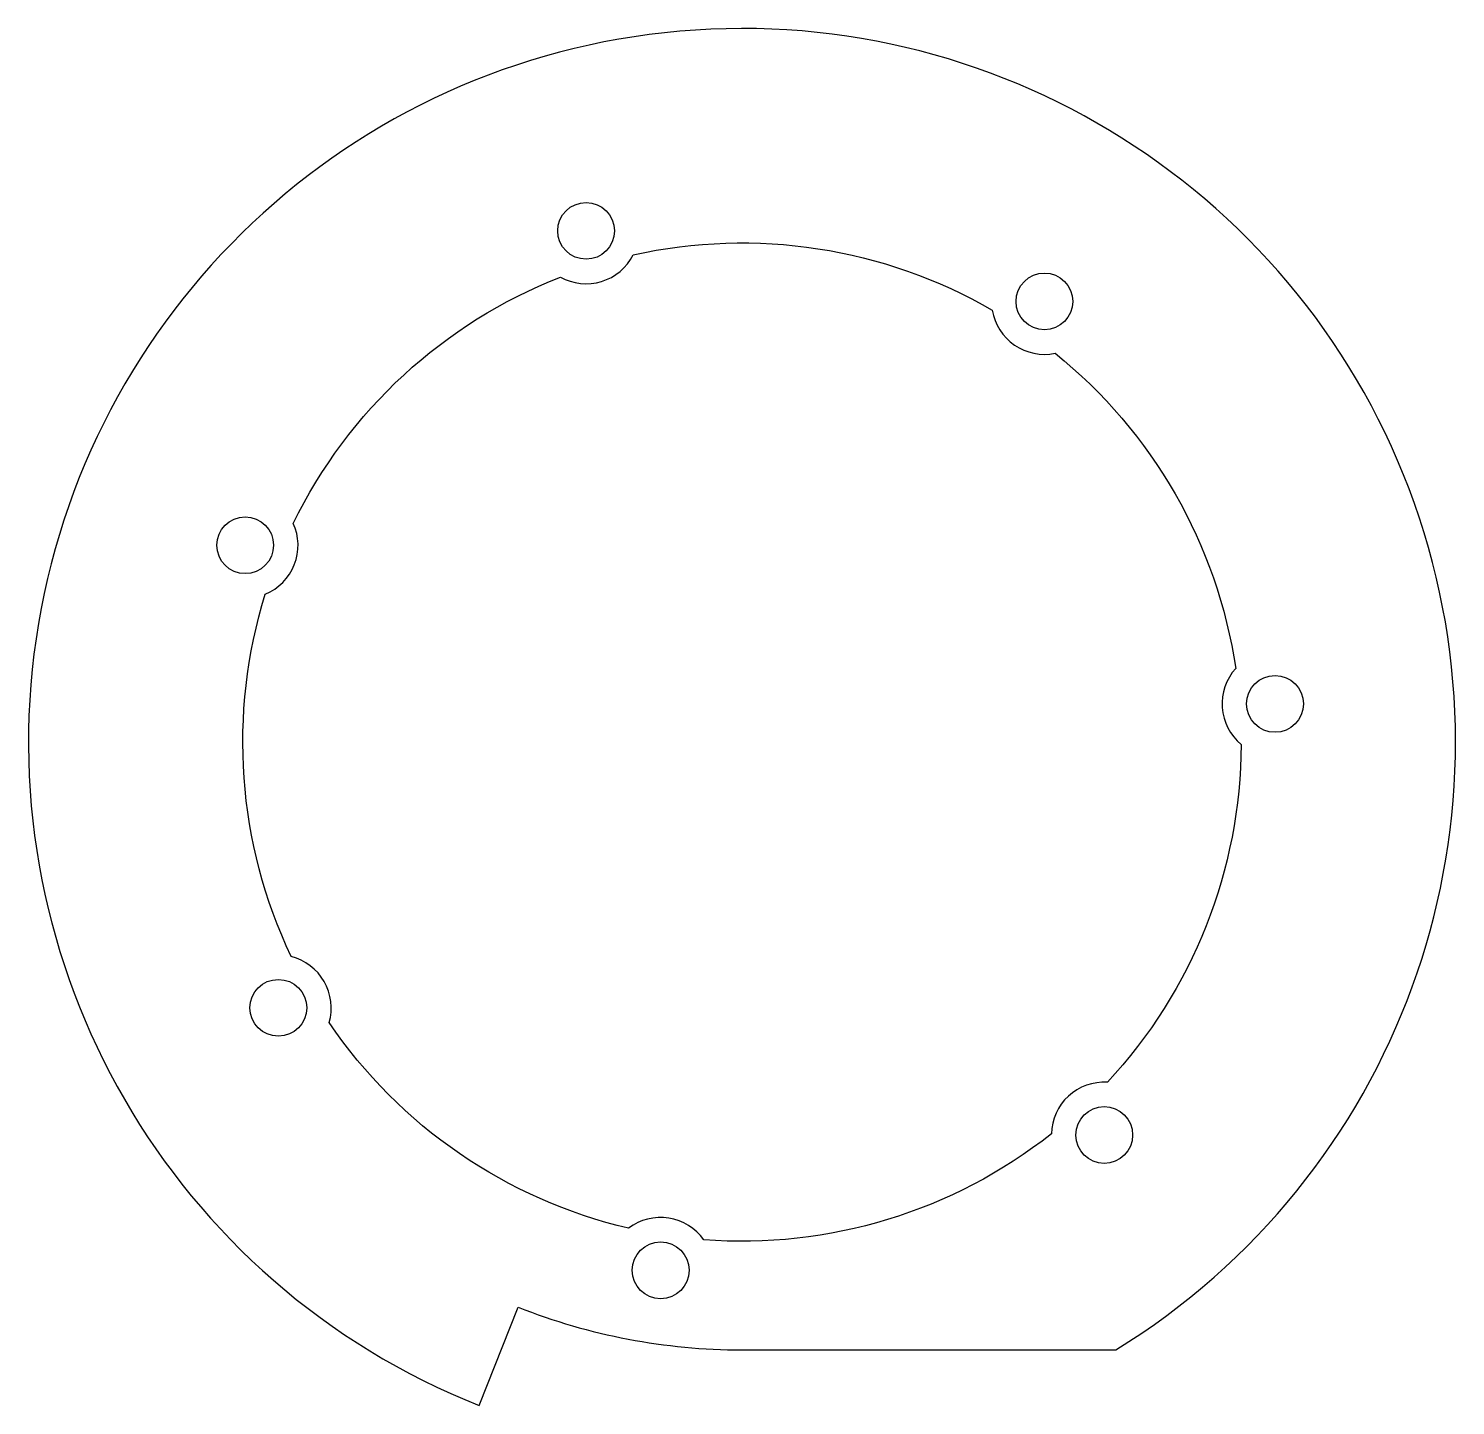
# Model space of a CAD drawing. Header units: inches. Extents: x -1.59 to 1.59, y -0.12 to 2.95.
import ezdxf

# ---------------------------------------------------------------- set-up
doc = ezdxf.new("R2010")
doc.units = ezdxf.units.IN

msp = doc.modelspace()

# ---------------------------------------------------------------- linework, layer by layer
at = {"layer": 'INTERIOR_PROFILES'}
msp.add_lwpolyline([(-0.9223, 0.731, 0.424892), (-1.0069, 0.8785, -0.188421), (-1.0649, 1.688, 0.424892), (-1.0023, 1.8461, -0.188421), (-0.4056, 2.3961, 0.424892), (-0.243, 2.4457, -0.188421), (0.5591, 2.3222, 0.424892), (0.6993, 2.226, -0.188421), (1.1028, 1.5219, 0.424892), (1.115, 1.3523, -0.188421), (0.8161, 0.5978, 0.424892), (0.6911, 0.4825, -0.188421), (-0.0852, 0.2458, 0.424892), (-0.2532, 0.2717, -0.188421)], format="xyb", close=True, dxfattribs=at)
for centre in [(-0.3482, 2.4994), (0.6756, 2.3417), (-1.1098, 1.7972), (1.1907, 1.4429), (-1.0357, 0.764), (0.8092, 0.4799), (-0.1817, 0.1777)]:
    msp.add_circle(centre, 0.0634, dxfattribs=at)
at = {"layer": 'OUTER_PROFILES'}
msp.add_lwpolyline([(0, 0), (0.835, 0, 4.229832), (-0.587, -0.1242), (-0.5, 0.0954, 0.09458)], format="xyb", close=True, dxfattribs=at)

doc.saveas('drawing.dxf')
